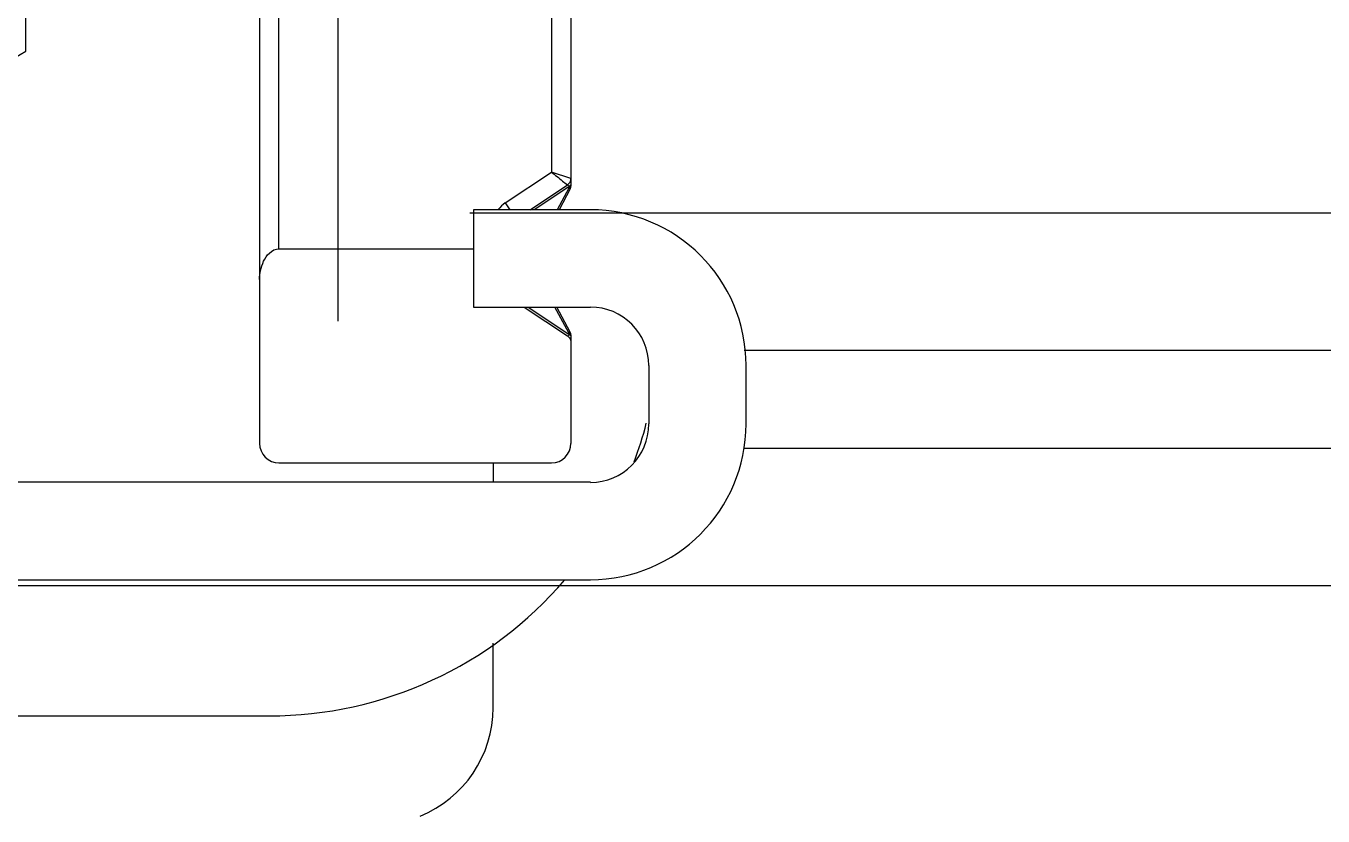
# Model space of a CAD drawing. Extents: x 1247970 to 1725648, y 860327 to 1277876.
# Drawn here: x 1330972.7 to 1331142.4, y 1196506.5 to 1196609.8 of the extents above; entities that cross this region are included whole.
import ezdxf

# ---------------------------------------------------------------- set-up
doc = ezdxf.new("R2010")
doc.units = 0
doc.header["$LTSCALE"] = 1000
doc.header["$MEASUREMENT"] = 0
doc.layers.get('0').update_dxf_attribs({"color": 254})
doc.layers.add('TK', color=4, linetype='Continuous')

# ---------------------------------------------------------------- blocks, each defined once
blk = doc.blocks.new('A$C63786A89')
at = {"linetype": 'Continuous'}
for p, q in [((-1973.02, 4050.76), (-1973.02, 3946.18)), ((-1975.57, 4049.13), (-1975.57, 3946.99)), ((-2044.29, 3962.79), (-2044.29, 4033.33)), ((-2003.5, 4026.08), (-2003.5, 3927.5)), ((-2011.2, 3936.98), (-2011.2, 3985.23)), ((-2013.75, 3983.46), (-2013.75, 3911.53)), ((-2105.37, 3927.53), (-2044.29, 3962.79)), ((-1981.62, 3942.96), (-1975.57, 3946.99)), ((-1973.02, 3946.18), (-1975.57, 3946.99)), ((-1973.02, 3946.16), (-1973.02, 3945.17)), ((-1978.37, 3942.07), (-1973.48, 3945.33)), ((-1973.31, 3945.09), (-1977.85, 3942.07)), ((-1973.31, 3944.91), (-1974.84, 3942.07)), ((-1973.11, 3944.81), (-1974.58, 3942.07)), ((-1973.31, 3945.09), (-1973.31, 3944.91)), ((-1973.31, 3944.91), (-1973.11, 3944.81)), ((-1973.18, 3944.97), (-1973.29, 3944.92)), ((-1970.48, 3942.07), (-1985.75, 3942.07)), ((-1985.75, 3942.07), (-1985.75, 3929.34)), ((-1981.62, 3942.96), (-1981.02, 3942.07)), ((-1986.26, 3941.66), (1922.29, 3941.66)), ((-2011.2, 3936.98), (-1985.75, 3936.98)), ((-1985.75, 3929.34), (-1970.48, 3929.34)), ((-1979.13, 3929.34), (-1973.48, 3925.57)), ((-1978.61, 3929.34), (-1973.31, 3925.81)), ((-1973.31, 3925.99), (-1975.11, 3929.34)), ((-1973.11, 3926.09), (-1974.85, 3929.34)), ((-1973.11, 3926.09), (-1973.31, 3925.99)), ((-1973.31, 3925.99), (-1973.31, 3925.81)), ((-1973.18, 3925.93), (-1973.29, 3925.98)), ((-1973.02, 3925.73), (-1973.02, 3925)), ((-1973.02, 3924.83), (-1973.02, 3911.53)), ((-1950.37, 3923.72), (1905.98, 3923.72)), ((-1962.84, 3921.71), (-1962.84, 3914.07)), ((-1950.12, 3914.07), (-1950.12, 3921.71)), ((-1950.37, 3910.9), (1905.98, 3910.9)), ((-2011.2, 3908.98), (-1975.57, 3908.98)), ((-1983.2, 3908.98), (-1983.2, 3906.44)), ((-1970.48, 3906.44), (-2138.46, 3906.44)), ((-2142.64, 3892.95), (2056.65, 3892.95)), ((-2138.46, 3893.71), (-1970.48, 3893.71)), ((-1983.2, 3876.96), (-1983.2, 3885.39)), ((-2226.47, 3875.89), (-2012.47, 3875.89))]:
    blk.add_line(p, q, dxfattribs=at)
for centre, radius, start, end in [((-1974.04, 3946.18), 1.02, 303.6901, 0), ((-1973.62, 3945.83), 0.964, 288.7744, 290.2094), ((-1973.46, 3945.47), 0.569, 298.7138, 301.9), ((-1973.79, 3945.17), 0.764, 331.8161, 0), ((-1979.64, 3940), 3.56, 123.6901, 144.1234), ((-1970.48, 3921.71), 20.36, 0, 90), ((-1970.48, 3921.71), 7.64, 0, 90), ((-1974.04, 3924.72), 1.02, 35.4223, 56.3099), ((-1973.62, 3925.07), 0.964, 69.7941, 71.2334), ((-1973.46, 3925.43), 0.569, 58.1081, 61.2843), ((-1973.79, 3925.73), 0.764, 0, 28.1839), ((-1970.48, 3914.07), 20.36, 270, 0), ((-1970.48, 3914.07), 7.64, 270, 0), ((-2012.47, 3926.8), 50.9, 339.6685, 345.625), ((-2011.2, 3911.53), 2.55, 180, 270), ((-1975.57, 3911.53), 2.55, 270, 0), ((-2012.47, 3926.8), 50.9, 270, 319.4173), ((-1998.47, 3876.96), 15.27, 292.0243, 0)]:
    blk.add_arc(centre, radius, start, end, dxfattribs=at)
for points, knots in [([(-1975.57, 3946.99), (-1975.08, 3946.61), (-1974.37, 3946.07), (-1973.7, 3945.48), (-1973.48, 3945.33)], [0, 0, 0, 0, 0.698346, 1, 1, 1, 1]), ([(-1973.48, 3945.33), (-1973.44, 3945.35), (-1973.26, 3945.39), (-1973.29, 3945.18), (-1973.31, 3945.09)], [0, 0, 0, 0, 0.346904, 1, 1, 1, 1]), ([(-1973.31, 3945.09), (-1973.28, 3945.1), (-1973.19, 3945.14), (-1973.1, 3945.2), (-1973.06, 3945.25)], [0, 0, 0, 0, 0.29815, 1, 1, 1, 1]), ([(-1973.06, 3945.25), (-1973.05, 3945.27), (-1973.03, 3945.3), (-1973.02, 3945.33), (-1973.02, 3945.35)], [0, 0, 0, 0, 0.519543, 1, 1, 1, 1]), ([(-2013.75, 3932.94), (-2013.75, 3933.34), (-2013.65, 3934.17), (-2013.24, 3935.37), (-2012.54, 3936.49), (-2011.66, 3936.98), (-2011.2, 3936.98)], [0, 0, 0, 0, 0.235531, 0.478205, 0.731471, 1, 1, 1, 1]), ([(-1973.31, 3925.81), (-1973.29, 3925.72), (-1973.26, 3925.51), (-1973.44, 3925.55), (-1973.48, 3925.57)], [0, 0, 0, 0, 0.652586, 1, 1, 1, 1]), ([(-1973.31, 3925.81), (-1973.28, 3925.8), (-1973.19, 3925.76), (-1973.1, 3925.71), (-1973.06, 3925.65)], [0, 0, 0, 0, 0.298151, 1, 1, 1, 1]), ([(-1973.06, 3925.65), (-1973.05, 3925.63), (-1973.03, 3925.6), (-1973.02, 3925.57), (-1973.02, 3925.55)], [0, 0, 0, 0, 0.519447, 1, 1, 1, 1])]:
    blk.add_open_spline(points, degree=3, knots=knots, dxfattribs=at)
for points in [[(-1973.02, 3945.17), (-1973.02, 3945.09), (-1973.09, 3945.03), (-1973.16, 3944.99)], [(-1973.21, 3925.32), (-1973.11, 3925.17), (-1973.02, 3925), (-1973.02, 3924.83)], [(-1973.02, 3925.73), (-1973.02, 3925.81), (-1973.09, 3925.88), (-1973.16, 3925.92)]]:
    blk.add_open_spline(points, degree=3, dxfattribs=at)

msp = doc.modelspace()

# ---------------------------------------------------------------- block references
at = {"layer": 'TK'}
msp.add_blockref('A$C63786A89', (1333017.03, 1192643.73, -355), dxfattribs=at)

doc.saveas('drawing.dxf')
